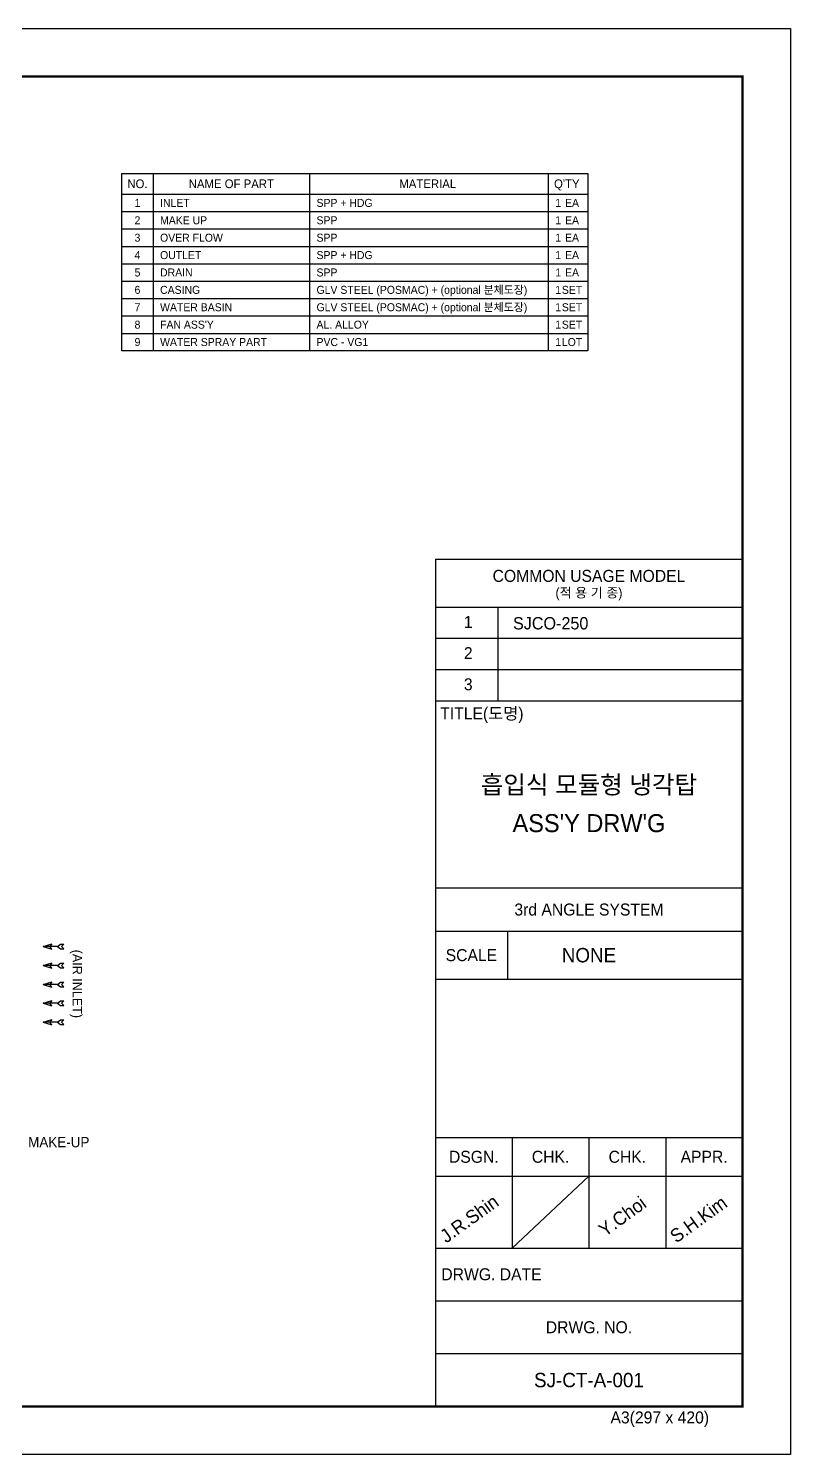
# Model space of a CAD drawing. Header units: millimetres. Extents: x 153194 to 191610, y 20795 to 41590.
# Drawn here: x 180492 to 191610, y 20795 to 41590 of the extents above; entities that cross this region are included whole.
import ezdxf
from ezdxf.enums import TextEntityAlignment as Align

# ---------------------------------------------------------------- set-up
doc = ezdxf.new("R2010")
doc.units = ezdxf.units.MM
doc.header["$LTSCALE"] = 30
doc.header["$MEASUREMENT"] = 0
doc.layers.get('DEFPOINTS').update_dxf_attribs({"color": 143, "linetype": 'CONTINUOUS'})
for name, color, linetype in [('냉각탑_box', 1, 'CONTINUOUS'), ('냉각탑_dim', 1, 'CONTINUOUS'), ('냉각탑_form', 1, 'CONTINUOUS'), ('냉각탑_text', 3, 'CONTINUOUS')]:
    doc.layers.add(name, color=color, linetype=linetype)
doc.styles.add('돋움', font='')
doc.styles.get('돋움').set_extended_font_data('Dotum')

# ---------------------------------------------------------------- blocks, each defined once
blk = doc.blocks.new('냉각탑form')
at = {"layer": 'DEFPOINTS'}
blk.add_lwpolyline([(0, 297.07), (420.1, 297.07), (420.1, 0), (0, 0)], close=True, dxfattribs=at)
at = {"layer": '냉각탑_form'}
for p, q in [((346.08, 186.55), (346.08, 10)), ((346.08, 186.55), (410.1, 186.55)), ((346.08, 186.55), (410.1, 186.55)), ((346.08, 176.54), (410.1, 176.54)), ((359.09, 176.54), (359.09, 157.04)), ((346.08, 170.04), (410.1, 170.04)), ((346.08, 163.54), (410.1, 163.54)), ((346.08, 157.04), (410.1, 157.04)), ((346.08, 157.04), (410.1, 157.04)), ((346.08, 118.03), (410.1, 118.03)), ((346.08, 109.03), (410.1, 109.03)), ((361.09, 109.03), (361.09, 99.02)), ((346.08, 99.02), (410.1, 99.02)), ((346.08, 66.02), (410.1, 66.02)), ((362.09, 66.02), (362.09, 43.01)), ((378.09, 66.02), (378.09, 43.01)), ((394.1, 66.02), (394.1, 43.01)), ((346.08, 58.01), (410.1, 58.01)), ((378.09, 58.01), (362.09, 43.01)), ((346.08, 43.01), (410.1, 43.01)), ((346.08, 32.01), (410.1, 32.01)), ((346.08, 21.01), (410.1, 21.01))]:
    blk.add_line(p, q, dxfattribs=at)
at = {"layer": '냉각탑_form', "const_width": 0.5}
blk.add_lwpolyline([(10, 287.07), (10, 10), (410.1, 10), (410.1, 287.07)], close=True, dxfattribs=at)
at = {"layer": '냉각탑_form', "style": '돋움'}
for s, height, p in [('COMMON USAGE MODEL', 2.5006, (378.09, 183.04)), ('(적 용 기 종)', 2, (378.09, 179.54)), ('3rd ANGLE SYSTEM', 2.5006, (378.09, 113.53)), ('SCALE', 2.501, (353.59, 104.03)), ('DSGN.', 2.501, (354.09, 62.02)), ('CHK.', 2.501, (370.09, 62.02)), ('CHK.', 2.501, (386.09, 62.02)), ('APPR.', 2.501, (402.1, 62.02)), ('DRWG. NO.', 2.501, (378.09, 26.51))]:
    blk.add_text(s, height=height, dxfattribs=at).set_placement(p, align=Align.MIDDLE_CENTER)
for s, height, p in [('1', 2.5, (352.02, 172.2)), ('2', 2.5, (352.02, 165.7)), ('3', 2.5, (352.02, 159.2)), ('TITLE(도명)', 2.501, (347.09, 153.14)), ('DRWG. DATE', 2.501, (347.32, 36.29)), ('A3(297 x 420)', 2.5006, (382.58, 6.47))]:
    blk.add_text(s, height=height, dxfattribs=at).set_placement(p)
blk = doc.blocks.new('화살표 IN OUT')
at = {"layer": '냉각탑_dim'}
for p, q in [((-323, 43), (-384, 43)), ((-343, 0), (-384, 43)), ((-384, -43), (-343, 0)), ((-266, 0), (-323, 43)), ((-266, 0), (-323, -43)), ((-266, 0), (0, 0)), ((-163, 50), (-122, 0)), ((0, 0), (-163, 50)), ((-163, -50), (-122, 0)), ((0, 0), (-163, -50)), ((-323, -43), (-384, -43))]:
    blk.add_line(p, q, dxfattribs=at)

msp = doc.modelspace()

# ---------------------------------------------------------------- linework, layer by layer
at = {"layer": '냉각탑_box'}
for p, q in [((182310.1, 39478.3), (182310.1, 36891.3)), ((184592.7, 39478.3), (184592.7, 36891.3)), ((188072, 39478.3), (188072, 36891.3)), ((181853.6, 39174), (188650.7, 39174)), ((181853.6, 38920.3), (188650.7, 38920.3)), ((181853.6, 38666.7), (188650.7, 38666.7)), ((181853.6, 38413.1), (188650.7, 38413.1)), ((181853.6, 38159.5), (188650.7, 38159.5)), ((181853.6, 37905.8), (188650.7, 37905.8)), ((181853.6, 37652.2), (188650.7, 37652.2)), ((181853.6, 37398.6), (188650.7, 37398.6)), ((181853.6, 37145), (188650.7, 37145))]:
    msp.add_line(p, q, dxfattribs=at)
msp.add_lwpolyline([(181853.6, 36891.3), (181853.6, 39478.3), (188650.7, 39478.3), (188650.7, 36891.3)], close=True, dxfattribs=at)

# ---------------------------------------------------------------- block references
at = {"layer": '냉각탑_dim', "xscale": -0.7875000000021828, "yscale": 0.7874999999985448, "zscale": 0.7875}
for p in [(180705.2, 28201.9), (180705.2, 27926.3), (180705.2, 27650.6), (180705.2, 27375), (180705.2, 27099.4)]:
    msp.add_blockref('화살표 IN OUT', p, dxfattribs=at)
at = {"layer": '냉각탑_form', "xscale": 70, "yscale": 70, "zscale": 70}
msp.add_blockref('냉각탑form', (162203.1, 20795.1), dxfattribs=at)

# ---------------------------------------------------------------- texts
at = {"layer": '냉각탑_text', "style": '돋움'}
for s, height, p in [('NO.', 126.81, (182081.8, 39326.1)), ('NAME OF PART', 126.812, (183451.4, 39326.1)), ('MATERIAL', 126.81, (186317.4, 39326.1)), ("Q'TY", 126.81, (188346.3, 39326.1)), ('1', 116.7, (182081.8, 39047.1)), ('1', 116.7, (188219.5, 39047.1)), ('EA', 116.67, (188422.4, 39047.1)), ('2', 116.7, (182081.8, 38793.5)), ('1', 116.7, (188219.5, 38793.5)), ('EA', 116.67, (188422.4, 38793.5)), ('3', 116.7, (182081.8, 38539.9)), ('1', 116.7, (188219.5, 38539.9)), ('EA', 116.67, (188422.4, 38539.9)), ('4', 116.7, (182081.8, 38286.3)), ('1', 116.7, (188219.5, 38286.3)), ('EA', 116.67, (188422.4, 38286.3)), ('5', 116.7, (182081.8, 38032.6)), ('1', 116.7, (188219.5, 38032.6)), ('EA', 116.67, (188422.4, 38032.6)), ('6', 116.7, (182081.8, 37779)), ('1', 116.7, (188219.5, 37779)), ('SET', 116.67, (188422.4, 37779)), ('7', 116.7, (182081.8, 37525.4)), ('1', 116.7, (188219.5, 37525.4)), ('SET', 116.67, (188422.4, 37525.4)), ('8', 116.7, (182081.8, 37271.8)), ('1', 116.7, (188219.5, 37271.8)), ('SET', 116.67, (188422.4, 37271.8)), ('9', 116.7, (182081.8, 37018.2)), ('1', 116.7, (188219.5, 37018.2)), ('LOT', 116.67, (188422.4, 37018.2)), ('SJCO-250', 180.04, (188111, 32917.1)), ('흡입식 모듈형 냉각탑', 262.5, (188669.5, 30562.1)), ("ASS'Y DRW'G", 262.5, (188669.5, 30002.1)), ('NONE', 210.05, (188669.5, 28076.9)), ('SJ-CT-A-001', 210.051, (188669.5, 21880.4))]:
    msp.add_text(s, height=height, dxfattribs=at).set_placement(p, align=Align.MIDDLE_CENTER)
for s, height, p in [('INLET ', 116.67, (182411.6, 39047.1)), ('SPP + HDG', 116.67, (184694.2, 39047.1)), ('MAKE UP', 116.67, (182411.6, 38793.5)), ('SPP', 116.67, (184694.2, 38793.5)), ('OVER FLOW', 116.67, (182411.6, 38539.9)), ('SPP', 116.67, (184694.2, 38539.9)), ('OUTLET ', 116.67, (182411.6, 38286.3)), ('SPP + HDG', 116.67, (184694.2, 38286.3)), ('DRAIN', 116.67, (182411.6, 38032.6)), ('SPP', 116.67, (184694.2, 38032.6)), ('GLV STEEL (POSMAC) + (optional 분체도장)', 116.667, (184694.2, 37779)), ('CASING', 116.67, (182411.6, 37779)), ('WATER BASIN', 116.667, (182411.6, 37525.4)), ('GLV STEEL (POSMAC) + (optional 분체도장)', 116.667, (184694.2, 37525.4)), ("FAN ASS'Y", 116.67, (182411.6, 37271.8)), ('AL. ALLOY', 116.67, (184694.2, 37271.8)), ('WATER SPRAY PART', 116.667, (182411.6, 37018.2)), ('PVC - VG1', 116.67, (184694.2, 37018.2)), ('MAKE-UP', 150, (180486.6, 25349.8))]:
    msp.add_text(s, height=height, dxfattribs=at).set_placement(p, align=Align.MIDDLE_LEFT)
msp.add_text('(AIR INLET)', height=140, rotation=270, dxfattribs=at).set_placement((181204.6, 27658.2), align=Align.MIDDLE_CENTER)
for s, p in [('J.R.Shin', (186587.3, 23869.9)), ('Y.Choi', (188902.7, 23963.3)), ('S.H.Kim', (189943.8, 23869.9))]:
    msp.add_text(s, height=196.05, rotation=35.81856, dxfattribs=at).set_placement(p)

doc.saveas('drawing.dxf')
